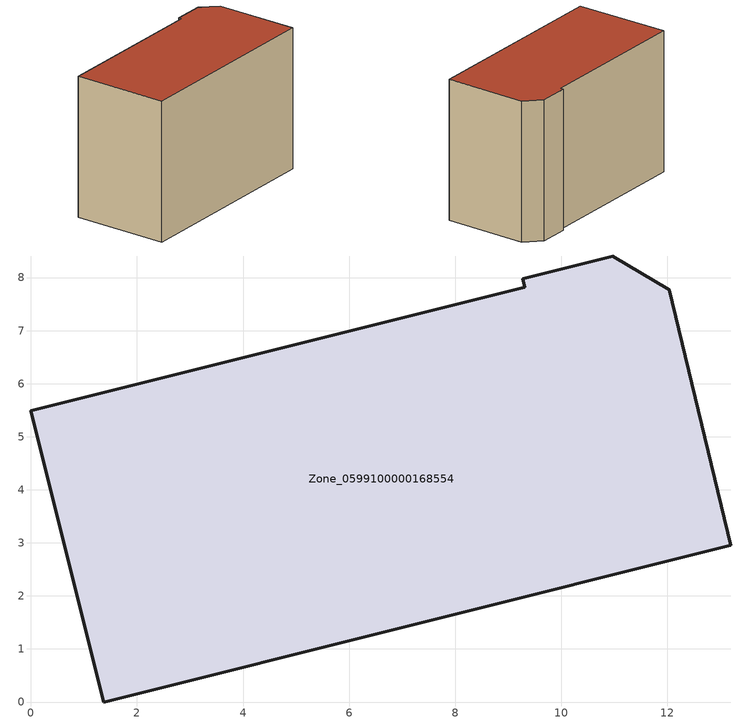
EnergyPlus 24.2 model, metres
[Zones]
Zone_0599100000168554
 floor ground (C_G): 13.19,2.96 1.38,0 0,5.49 9.31,7.82 9.27,7.98 10.97,8.41 12.03,7.77 z0
 wall outside (C_F): 1.38,0 13.19,2.96 12.03,7.77 10.97,8.41 9.27,7.98 9.31,7.82 0,5.49 1.38,0 z0:8.46
 roof outside (C_R): 12.03,7.77 10.97,8.41 9.27,7.98 9.31,7.82 0,5.49 1.38,0 13.19,2.96 z8.46
[BUILDING]
Pand.0599100000168554: North Axis=0; Terrain=City; Loads Convergence Tolerance Value=0.04; Temperature Convergence Tolerance Value=0.4; Solar Distribution=FullExterior; Maximum Number of Warmup Days=25; Minimum Number of Warmup Days=1
[Site:Location]
Rotterdam.The.Hague.AP_ZH_NLD Design_Conditions: Latitude=51.96; Longitude=4.45; Time Zone=1; Elevation=-4.5
[SITE:GROUNDTEMPERATURE:BUILDINGSURFACE]
18, 18, 18, 18, 18, 18, 18, 18, 18, 18, 18, 18
[MATERIAL] Thermal Absorptance=0.9; Solar Absorptance=0.7; Visible Absorptance=0.7
Name | Roughness | Thickness | Conductivity | Density | Specific Heat
G.TC.1975-1991 | MediumSmooth | 0.15 | 0.288461 | 540 | 1210
F.TC.1975-1991 | Rough | 0.3 | 0.230769 | 1920 | 840
R.TC.1975-1991 | MediumRough | 0.2 | 0.153846 | 1500 | 1000
[CONSTRUCTION]
C_G: G.TC.1975-1991
C_F: F.TC.1975-1991
C_R: R.TC.1975-1991
[ZONE]
Zone_0599100000168554: Type=1; Multiplier=1; Ceiling Height=Autocalculate; Volume=Autocalculate; Floor Area=autocalculate; Part of Total Floor Area=Yes
[ZONEINFILTRATION:DESIGNFLOWRATE]
Infil_Zone_0599100000168554: Zone or ZoneList or Space or SpaceList=Zone_0599100000168554; Schedule=AlwaysOn; Design Flow Rate Calculation Method=Flow/Area; Flow Rate per Floor Area=0.003; Constant Term Coefficient=1; Temperature Term Coefficient=0; Velocity Term Coefficient=0; Velocity Squared Term Coefficient=0
[HVACTEMPLATE:ZONE:IDEALLOADSAIRSYSTEM]
Zone_0599100000168554: Maximum Heating Supply Air Temperature=50; Minimum Cooling Supply Air Temperature=13; Maximum Heating Supply Air Humidity Ratio=0.0156; Minimum Cooling Supply Air Humidity Ratio=0.0077; Heating Limit=NoLimit; Cooling Limit=NoLimit; Dehumidification Control Type=ConstantSensibleHeatRatio; Cooling Sensible Heat Ratio=0.7; Dehumidification Setpoint=60; Humidification Control Type=None; Humidification Setpoint=30; Outdoor Air Method=None; Outdoor Air Flow Rate per Person=0.00944; Outdoor Air Flow Rate per Zone Floor Area=0; Outdoor Air Flow Rate per Zone=0; Demand Controlled Ventilation Type=None; Outdoor Air Economizer Type=NoEconomizer; Heat Recovery Type=None; Sensible Heat Recovery Effectiveness=0.7; Latent Heat Recovery Effectiveness=0.65
[ZONECONTROL:THERMOSTAT]
ThermostatControl_Zone_0599100000168554: Zone or ZoneList=Zone_0599100000168554; Control Type Schedule=DualSetpointControlType; Control 1=Thermostat_Zone_0599100000168554; Temperature Difference Between Cutout And Setpoint=0
[THERMOSTATSETPOINT:DUALSETPOINT]
Thermostat_Zone_0599100000168554: Heating Setpoint Temperature Schedule=HeatingSetpoint_Zone_0599100000168554; Cooling Setpoint Temperature Schedule=CoolingSetpoint_Zone_0599100000168554
[SCHEDULE:COMPACT]
HeatingSetpoint_Zone_0599100000168554: Through: 12/31, For: AllDays, Until: 24:00, 21
CoolingSetpoint_Zone_0599100000168554: Through: 12/31, For: AllDays, Until: 24:00, 24
DualSetpointControlType: Through: 12/31, For: AllDays, Until: 24:00, 4
AlwaysOn: Through: 12/31, For: AllDays, Until: 24:00, 1
